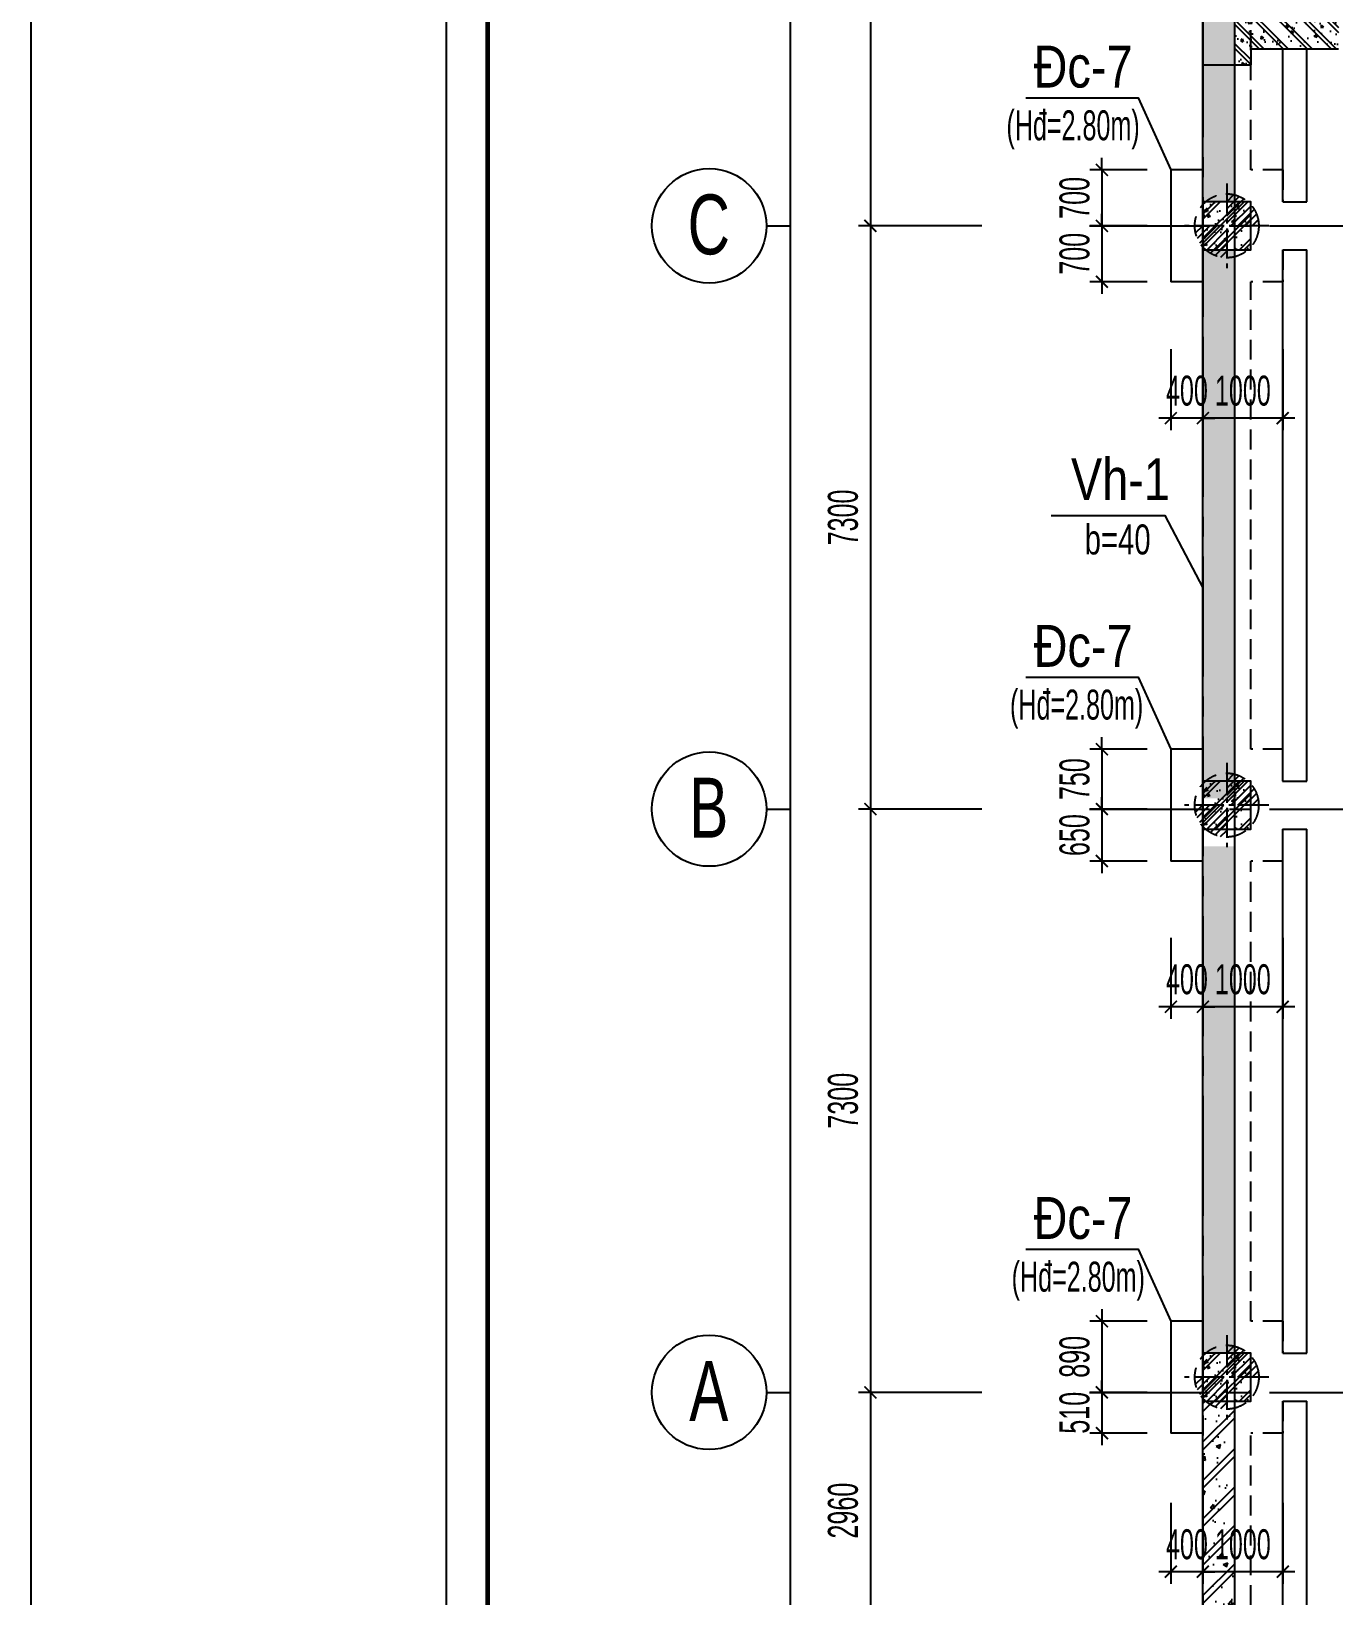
# Model space of a CAD drawing. Extents: x 1719887 to 1865417, y -150890 to 59748.
# Drawn here: x 1719887 to 1736186, y -113193 to -93613 of the extents above; entities that cross this region are included whole.
import ezdxf
from ezdxf.enums import TextEntityAlignment as Align

# ---------------------------------------------------------------- set-up
doc = ezdxf.new("R2010")
doc.units = 0
doc.header["$LTSCALE"] = 1000
doc.header["$MEASUREMENT"] = 0
doc.header["$PDMODE"] = 3
doc.linetypes.add('CENTER2', pattern=[1.125, 0.75, -0.125, 0.125, -0.125])
doc.linetypes.add('HIDDEN', pattern=[0.375, 0.25, -0.125])
doc.layers.get('0').update_dxf_attribs({"linetype": 'CONTINUOUS'})
doc.layers.get('Defpoints').update_dxf_attribs({"linetype": 'CONTINUOUS'})
for name, color, linetype in [('CDC-KHUNGTEN', 7, 'CONTINUOUS'), ('CDC.01.AXIS', 160, 'CENTER2'), ('CDC.02.DIM', 1, 'CONTINUOUS'), ('CDC.03.BORDER', 3, 'CONTINUOUS'), ('CDC.04.HIDDEN', 8, 'HIDDEN'), ('CDC.05.STEEL', 4, 'CONTINUOUS'), ('CDC.06.TEXT', 2, 'CONTINUOUS'), ('CDC.10.HATCH', 9, 'CONTINUOUS'), ('CDC.11.NOTE', 8, 'CONTINUOUS'), ('KCS_CHI', 1, 'CONTINUOUS')]:
    doc.layers.add(name, color=color, linetype=linetype)
doc.styles.add('ARIAL', font='arial.ttf', dxfattribs={"width": 0.6})
doc.dimstyles.new('D150', dxfattribs={"dimscale": 150, "dimtxt": 2.5, "dimasz": 1, "dimexe": 1, "dimexo": 0, "dimgap": 1, "dimtad": 1, "dimdec": 0, "dimdsep": 46, "dimtxsty": 'ARIAL', "dimblk": 'ARCHTICK', "dimcen": 1, "dimdle": 1, "dimclrd": 1, "dimclre": 1, "dimclrt": 2, "dimadec": 0, "dimazin": 0, "dimtfac": 0.00072, "dimtdec": 0, "dimtix": 1, "dimtmove": 2, "dimatfit": 3, "dimldrblk": 'ARCHTICK', "dimfxl": 1, "dimtolj": 1, "dimlwd": -1, "dimlwe": -1, "dimarcsym": 0})

# ---------------------------------------------------------------- blocks, each defined once
blk = doc.blocks.new('_ARCHTICK')
at = {"color": 0, "linetype": 'ByBlock', "const_width": 0.15}
blk.add_lwpolyline([(-0.5, -0.5), (0.5, 0.5)], dxfattribs=at)
blk = doc.blocks.new('*D17')
at = {"layer": 'CDC.02.DIM', "color": 1, "transparency": 16777216}
for p, q in [((1730388, -87298), (1730388, -96198)), ((1731781, -87448), (1730238, -87448)), ((1731781, -96048), (1730238, -96048))]:
    blk.add_line(p, q, dxfattribs=at)
at = {"layer": 'Defpoints', "color": 0, "transparency": 16777216}
for p in [(1731781, -87448), (1730388, -96048), (1731781, -96048)]:
    blk.add_point(p, dxfattribs=at)
at = {"layer": 'CDC.02.DIM', "color": 1, "transparency": 16777216, "xscale": 150, "yscale": 150, "zscale": 150}
for p, rotation in [((1730388, -87448), 90), ((1730388, -96048), 270)]:
    blk.add_blockref('_ARCHTICK', p, dxfattribs=dict(at, rotation=rotation))
at = {"layer": 'CDC.02.DIM', "color": 2, "transparency": 16777216, "insert": (1730046, -91748), "char_height": 375, "attachment_point": 5, "rotation": 90, "style": 'ARIAL'}
blk.add_mtext('\\A1;8600', dxfattribs=at)
blk = doc.blocks.new('*D18')
at = {"layer": 'CDC.02.DIM', "color": 1, "transparency": 16777216}
for p, q in [((1730388, -95898), (1730388, -103498)), ((1731781, -96048), (1730238, -96048)), ((1731781, -103348), (1730238, -103348))]:
    blk.add_line(p, q, dxfattribs=at)
at = {"layer": 'Defpoints', "color": 0, "transparency": 16777216}
for p in [(1731781, -96048), (1730388, -103348), (1731781, -103348)]:
    blk.add_point(p, dxfattribs=at)
at = {"layer": 'CDC.02.DIM', "color": 1, "transparency": 16777216, "xscale": 150, "yscale": 150, "zscale": 150}
for p, rotation in [((1730388, -96048), 90), ((1730388, -103348), 270)]:
    blk.add_blockref('_ARCHTICK', p, dxfattribs=dict(at, rotation=rotation))
at = {"layer": 'CDC.02.DIM', "color": 2, "transparency": 16777216, "insert": (1730046, -99698), "char_height": 375, "attachment_point": 5, "rotation": 90, "style": 'ARIAL'}
blk.add_mtext('\\A1;7300', dxfattribs=at)
blk = doc.blocks.new('*D19')
at = {"layer": 'CDC.02.DIM', "color": 1, "transparency": 16777216}
for p, q in [((1731781, -103348), (1730238, -103348)), ((1730388, -103198), (1730388, -110798)), ((1731781, -110648), (1730238, -110648))]:
    blk.add_line(p, q, dxfattribs=at)
at = {"layer": 'Defpoints', "color": 0, "transparency": 16777216}
for p in [(1731781, -103348), (1730388, -110648), (1731781, -110648)]:
    blk.add_point(p, dxfattribs=at)
at = {"layer": 'CDC.02.DIM', "color": 1, "transparency": 16777216, "xscale": 150, "yscale": 150, "zscale": 150}
for p, rotation in [((1730388, -103348), 90), ((1730388, -110648), 270)]:
    blk.add_blockref('_ARCHTICK', p, dxfattribs=dict(at, rotation=rotation))
at = {"layer": 'CDC.02.DIM', "color": 2, "transparency": 16777216, "insert": (1730046, -106998), "char_height": 375, "attachment_point": 5, "rotation": 90, "style": 'ARIAL'}
blk.add_mtext('\\A1;7300', dxfattribs=at)
blk = doc.blocks.new('*D20')
at = {"layer": 'CDC.02.DIM', "color": 1, "transparency": 16777216}
for p, q in [((1729388, -119288), (1729388, -63697)), ((1731781, -63847), (1729238, -63847)), ((1731781, -119138), (1729238, -119138))]:
    blk.add_line(p, q, dxfattribs=at)
at = {"layer": 'Defpoints', "color": 0, "transparency": 16777216}
for p in [(1729388, -63847), (1731781, -63847), (1731781, -119138)]:
    blk.add_point(p, dxfattribs=at)
at = {"layer": 'CDC.02.DIM', "color": 1, "transparency": 16777216, "xscale": 150, "yscale": 150, "zscale": 150}
for p, rotation in [((1729388, -63847), 90), ((1729388, -119138), 270)]:
    blk.add_blockref('_ARCHTICK', p, dxfattribs=dict(at, rotation=rotation))
at = {"layer": 'CDC.02.DIM', "color": 2, "transparency": 16777216, "insert": (1729046, -91493), "char_height": 375, "attachment_point": 5, "rotation": 90, "style": 'ARIAL'}
blk.add_mtext('\\A1;55290', dxfattribs=at)
blk = doc.blocks.new('*D8')
at = {"layer": 'CDC.02.DIM', "color": 1, "transparency": 16777216}
for p, q in [((1730388, -110498), (1730388, -113758)), ((1731781, -110648), (1730238, -110648)), ((1731781, -113608), (1730238, -113608))]:
    blk.add_line(p, q, dxfattribs=at)
at = {"layer": 'Defpoints', "color": 0, "transparency": 16777216}
for p in [(1731781, -110648), (1730388, -113608), (1731781, -113608)]:
    blk.add_point(p, dxfattribs=at)
at = {"layer": 'CDC.02.DIM', "color": 1, "transparency": 16777216, "xscale": 150, "yscale": 150, "zscale": 150}
for p, rotation in [((1730388, -110648), 90), ((1730388, -113608), 270)]:
    blk.add_blockref('_ARCHTICK', p, dxfattribs=dict(at, rotation=rotation))
at = {"layer": 'CDC.02.DIM', "color": 2, "transparency": 16777216, "insert": (1730046, -112128), "char_height": 375, "attachment_point": 5, "rotation": 90, "style": 'ARIAL'}
blk.add_mtext('\\A1;2960', dxfattribs=at)
blk = doc.blocks.new('MONG')
at = {"layer": 'CDC.10.HATCH'}
h = blk.add_hatch(dxfattribs=at)
h.set_pattern_fill('CHAU-01', color=256, scale=80, style=0, pattern_type=2)
h.set_pattern_definition([(50, (-5e-10, -95344.57), (573.80815, -50.20171), [60, -660]), (355, (-5e-10, -95344.6), (-111.00107, 601.7537), [48, -528]), (100.4514, (47.8, -95348.76), (462.8075, 551.55163), [50.99215, -560.91369]), (46.1842, (-5e-10, -95184.6), (853.79284, -132.4152), [90, -990]), (96.6356, (71.15, -95195.6), (747.73016, 779.2943), [76.48823, -841.3704]), (351.1842, (-5e-10, -95184.6), (747.72956, 779.2949), [72, -792]), (21, (80, -95224.57), (477.52564, -322.09511), [60, -660]), (326, (80, -95224.6), (194.65227, 580.12004), [48, -528]), (71.4514, (119.8, -95251.4), (672.1781, 258.0244), [50.99215, -560.91369]), (37.5, (-5e-10, -95344.57), (9.727884, 266.315083), [0, -521.6, 0, -536, 0, -530]), (7.5, (-5e-10, -95344.57), (210.45563, 315.52937), [0, -305.6, 0, -509.6, 0, -202]), (327.5, (-178.4, -95344.57), (427.05795, -18.043897), [0, -200, 0, -624, 0, -828]), (317.5, (-258.4, -95344.57), (466.548935, 80.083986), [0, -260, 0, -414.4, 0, -588]), (45, (-5e-10, -95344.57), (-240.416306, 240.416306), []), (45, (-5e-10, -95246.57), (-240.416306, 240.416306), [])])
h.paths.add_polyline_path([(1734949, -68421), (1734549, -68421), (1734549, -72738), (1734949, -72738)])
h.paths.add_polyline_path([(1734949, -73338), (1734549, -73338), (1734549, -79897), (1734949, -79897)])
h.paths.add_polyline_path([(1734949, -80497), (1734549, -80497), (1734549, -87148), (1734949, -87148)])
h.paths.add_polyline_path([(1734949, -87748), (1734549, -87748), (1734549, -95748), (1734949, -95748)])
h.paths.add_polyline_path([(1734949, -96348), (1734549, -96348), (1734550, -103213), (1734950, -103213)])
h.paths.add_polyline_path([(1734950, -103813), (1734550, -103813), (1734550, -110158), (1734950, -110158)])
h = blk.add_hatch(dxfattribs=at)
h.set_pattern_fill('CHAU-01', color=256, scale=50, angle=270, style=0, pattern_type=2)
h.set_pattern_definition([(220, (3483905.8, -403069), (31.376067, -358.63009), [37.5, -412.5]), (275, (3483905.8, -403069), (-376.09607, 69.37567), [30, -330]), (169.5486, (3483908.4, -403098.9), (-344.71977, -289.25469), [31.870095, -350.571056]), (223.8158, (3483805.8, -403069), (82.75951, -533.62052), [56.25, -618.75]), (173.3644, (3483812.7, -403113.47), (-487.05894, -467.33135), [47.80514, -525.8565]), (278.8158, (3483805.8, -403069), (-487.0593, -467.33097), [45, -495]), (249, (3483830.8, -403119), (201.309445, -298.453526), [37.5, -412.5]), (304, (3483830.8, -403119), (-362.57502, -121.657666), [30, -330]), (198.5486, (3483847.57, -403143.87), (-161.26525, -420.111314), [31.870095, -350.571056]), (232.5, (3483905.79, -403069), (-166.446927, -6.079928), [0, -326, 0, -335, 0, -331.25]), (262.5, (3483905.8, -403069), (-197.205856, -131.534769), [0, -191, 0, -318.5, 0, -126.25]), (302.5, (3483905.79, -402957.5), (11.277436, -266.911218), [0, -125, 0, -390, 0, -517.5]), (312.5, (3483905.8, -402907.5), (-50.05249, -291.593085), [0, -162.5, 0, -259, 0, -367.5]), (225, (3483905.8, -403069), (-150.26019, 150.26019), []), (225, (3483844.54, -403069), (-150.26019, 150.26019), [])])
h.paths.add_polyline_path([(1734549, -96348), (1735149, -96348), (1735149, -95748), (1734549, -95748)])
h = blk.add_hatch(dxfattribs=at)
h.set_pattern_fill('CHAU-01', color=256, scale=50, angle=270, style=0, pattern_type=2)
h.set_pattern_definition([(220, (3483904.8, -410319.12), (31.376067, -358.63009), [37.5, -412.5]), (275, (3483904.8, -410319.1), (-376.09607, 69.37567), [30, -330]), (169.5486, (3483907.43, -410349), (-344.71977, -289.25469), [31.870095, -350.571056]), (223.8158, (3483804.8, -410319.1), (82.75951, -533.62052), [56.25, -618.75]), (173.3644, (3483811.7, -410363.6), (-487.05894, -467.33135), [47.80514, -525.8565]), (278.8158, (3483804.8, -410319.1), (-487.0593, -467.33097), [45, -495]), (249, (3483829.8, -410369.12), (201.309445, -298.453526), [37.5, -412.5]), (304, (3483829.8, -410369.1), (-362.57502, -121.657666), [30, -330]), (198.5486, (3483846.6, -410394), (-161.26525, -420.111314), [31.870095, -350.571056]), (232.5, (3483904.81, -410319.12), (-166.446927, -6.079928), [0, -326, 0, -335, 0, -331.25]), (262.5, (3483904.81, -410319.12), (-197.205856, -131.534769), [0, -191, 0, -318.5, 0, -126.25]), (302.5, (3483904.81, -410207.62), (11.277436, -266.911218), [0, -125, 0, -390, 0, -517.5]), (312.5, (3483904.81, -410157.62), (-50.05249, -291.593085), [0, -162.5, 0, -259, 0, -367.5]), (225, (3483904.81, -410319.12), (-150.26019, 150.26019), []), (225, (3483843.56, -410319.12), (-150.26019, 150.26019), [])])
h.paths.add_polyline_path([(1734548, -103598), (1735148, -103598), (1735148, -102998), (1734548, -102998)])
h = blk.add_hatch(dxfattribs=at)
h.set_pattern_fill('CHAU-01', color=256, scale=50, angle=270, style=0, pattern_type=2)
h.set_pattern_definition([(220, (3483904.8, -417479.05), (31.376067, -358.63009), [37.5, -412.5]), (275, (3483904.8, -417479.05), (-376.09607, 69.37567), [30, -330]), (169.5486, (3483907.43, -417508.93), (-344.71977, -289.25469), [31.870095, -350.571056]), (223.8158, (3483804.8, -417479.05), (82.75951, -533.62052), [56.25, -618.75]), (173.3644, (3483811.7, -417523.5), (-487.05894, -467.33135), [47.80514, -525.8565]), (278.8158, (3483804.8, -417479.05), (-487.0593, -467.33097), [45, -495]), (249, (3483829.8, -417529.05), (201.309445, -298.453526), [37.5, -412.5]), (304, (3483829.8, -417529.05), (-362.57502, -121.657666), [30, -330]), (198.5486, (3483846.6, -417553.9), (-161.26525, -420.111314), [31.870095, -350.571056]), (232.5, (3483904.81, -417479.05), (-166.446927, -6.079928), [0, -326, 0, -335, 0, -331.25]), (262.5, (3483904.81, -417479.05), (-197.205856, -131.534769), [0, -191, 0, -318.5, 0, -126.25]), (302.5, (3483904.81, -417367.55), (11.277436, -266.911218), [0, -125, 0, -390, 0, -517.5]), (312.5, (3483904.81, -417317.55), (-50.05249, -291.593085), [0, -162.5, 0, -259, 0, -367.5]), (225, (3483904.81, -417479.05), (-150.26019, 150.26019), []), (225, (3483843.56, -417479.05), (-150.26019, 150.26019), [])])
h.paths.add_polyline_path([(1734548, -110758), (1735148, -110758), (1735148, -110158), (1734548, -110158)])
h = blk.add_hatch(dxfattribs=at)
h.set_pattern_fill('CHAU-01', color=256, scale=80, style=0, pattern_type=2)
h.set_pattern_definition([(50, (0, 0), (573.80815, -50.20171), [60, -660]), (355, (0, 0), (-111.00107, 601.7537), [48, -528]), (100.4514, (47.8, -4.2), (462.8075, 551.55163), [50.99215, -560.91369]), (46.1842, (0, 160), (853.79284, -132.4152), [90, -990]), (96.6356, (71.15, 149), (747.73016, 779.2943), [76.48823, -841.3704]), (351.1842, (0, 160), (747.72956, 779.2949), [72, -792]), (21, (80, 120), (477.52564, -322.09511), [60, -660]), (326, (80, 120), (194.65227, 580.12004), [48, -528]), (71.4514, (119.8, 93.16), (672.1781, 258.0244), [50.99215, -560.91369]), (37.5, (0, 0), (9.727884, 266.315083), [0, -521.6, 0, -536, 0, -530]), (7.5, (0, 0), (210.45563, 315.52937), [0, -305.6, 0, -509.6, 0, -202]), (327.5, (-178.4, 0), (427.05795, -18.043897), [0, -200, 0, -624, 0, -828]), (317.5, (-258.4, 0), (466.548935, 80.083986), [0, -260, 0, -414.4, 0, -588]), (45, (0, 0), (-240.416306, 240.416306), []), (45, (0, 98), (-240.416306, 240.416306), [])])
h.paths.add_polyline_path([(1734950, -110758), (1734550, -110758), (1734550, -113608), (1734950, -113608)])
h.paths.add_polyline_path([(1734950, -113608), (1734550, -113608), (1734550, -118537), (1734950, -118537)])
at = {"layer": 'CDC.01.AXIS', "ltscale": 2}
for p, q in [((1734550, -61938), (1734550, -120474)), ((1733131, -96048), (1840145, -96048)), ((1733131, -103348), (1840145, -103348)), ((1733131, -110648), (1840145, -110648))]:
    blk.add_line(p, q, dxfattribs=at)
at = {"layer": 'CDC.05.STEEL'}
for p, q in [((1734550, -119137), (1734549, -67821)), ((1734950, -118537), (1734949, -67979))]:
    blk.add_line(p, q, dxfattribs=at)
at = {"layer": 'CDC.05.STEEL', "ltscale": 2000}
for points in [[(1734549, -95748), (1734549, -96348), (1735149, -96348), (1735149, -95748)], [(1734548, -102998), (1734548, -103598), (1735148, -103598), (1735148, -102998)], [(1734548, -110158), (1734548, -110758), (1735148, -110758), (1735148, -110158)]]:
    blk.add_lwpolyline(points, close=True, dxfattribs=at)
blk = doc.blocks.new('*D200')
at = {"layer": 'CDC.02.DIM', "color": 1, "transparency": 16777216}
for p, q in [((1734549, -104959), (1734549, -105972)), ((1735548, -104959), (1735548, -105972)), ((1735698, -105822), (1734399, -105822))]:
    blk.add_line(p, q, dxfattribs=at)
at = {"layer": 'Defpoints', "color": 0, "transparency": 16777216}
for p in [(1734549, -104959), (1735548, -104959), (1734549, -105822)]:
    blk.add_point(p, dxfattribs=at)
at = {"layer": 'CDC.02.DIM', "color": 1, "transparency": 16777216, "xscale": 150, "yscale": 150, "zscale": 150, "rotation": 180}
blk.add_blockref('_ARCHTICK', (1734549, -105822), dxfattribs=at)
at = {"layer": 'CDC.02.DIM', "color": 1, "transparency": 16777216, "xscale": 150, "yscale": 150, "zscale": 150}
blk.add_blockref('_ARCHTICK', (1735548, -105822), dxfattribs=at)
at = {"layer": 'CDC.02.DIM', "color": 2, "transparency": 16777216, "insert": (1735049, -105480), "char_height": 375, "attachment_point": 5, "style": 'ARIAL'}
blk.add_mtext('\\A1;1000', dxfattribs=at)
blk = doc.blocks.new('*D201')
at = {"layer": 'CDC.02.DIM', "color": 1, "transparency": 16777216}
for p, q in [((1734148, -104959), (1734148, -105972)), ((1734549, -104959), (1734549, -105972)), ((1734148, -105822), (1733998, -105822)), ((1734549, -105822), (1734148, -105822)), ((1734549, -105822), (1734699, -105822))]:
    blk.add_line(p, q, dxfattribs=at)
at = {"layer": 'Defpoints', "color": 0, "transparency": 16777216}
for p in [(1734148, -104959), (1734549, -104959), (1734148, -105822)]:
    blk.add_point(p, dxfattribs=at)
at = {"layer": 'CDC.02.DIM', "color": 1, "transparency": 16777216, "xscale": 150, "yscale": 150, "zscale": 150}
blk.add_blockref('_ARCHTICK', (1734148, -105822), dxfattribs=at)
at = {"layer": 'CDC.02.DIM', "color": 1, "transparency": 16777216, "xscale": 150, "yscale": 150, "zscale": 150, "rotation": 180}
blk.add_blockref('_ARCHTICK', (1734549, -105822), dxfattribs=at)
at = {"layer": 'CDC.02.DIM', "color": 2, "transparency": 16777216, "insert": (1734349, -105480), "char_height": 375, "attachment_point": 5, "style": 'ARIAL'}
blk.add_mtext('\\A1;400', dxfattribs=at)
blk = doc.blocks.new('*D212')
at = {"layer": 'CDC.02.DIM', "color": 1, "transparency": 16777216}
for p, q in [((1734549, -112030), (1734549, -113042)), ((1735548, -112030), (1735548, -113042)), ((1735698, -112892), (1734399, -112892))]:
    blk.add_line(p, q, dxfattribs=at)
at = {"layer": 'Defpoints', "color": 0, "transparency": 16777216}
for p in [(1734549, -112030), (1735548, -112030), (1734549, -112892)]:
    blk.add_point(p, dxfattribs=at)
at = {"layer": 'CDC.02.DIM', "color": 1, "transparency": 16777216, "xscale": 150, "yscale": 150, "zscale": 150, "rotation": 180}
blk.add_blockref('_ARCHTICK', (1734549, -112892), dxfattribs=at)
at = {"layer": 'CDC.02.DIM', "color": 1, "transparency": 16777216, "xscale": 150, "yscale": 150, "zscale": 150}
blk.add_blockref('_ARCHTICK', (1735548, -112892), dxfattribs=at)
at = {"layer": 'CDC.02.DIM', "color": 2, "transparency": 16777216, "insert": (1735049, -112551), "char_height": 375, "attachment_point": 5, "style": 'ARIAL'}
blk.add_mtext('\\A1;1000', dxfattribs=at)
blk = doc.blocks.new('*D213')
at = {"layer": 'CDC.02.DIM', "color": 1, "transparency": 16777216}
for p, q in [((1734148, -112030), (1734148, -113042)), ((1734549, -112030), (1734549, -113042)), ((1734148, -112892), (1733998, -112892)), ((1734549, -112892), (1734148, -112892)), ((1734549, -112892), (1734699, -112892))]:
    blk.add_line(p, q, dxfattribs=at)
at = {"layer": 'Defpoints', "color": 0, "transparency": 16777216}
for p in [(1734148, -112030), (1734549, -112030), (1734148, -112892)]:
    blk.add_point(p, dxfattribs=at)
at = {"layer": 'CDC.02.DIM', "color": 1, "transparency": 16777216, "xscale": 150, "yscale": 150, "zscale": 150}
blk.add_blockref('_ARCHTICK', (1734148, -112892), dxfattribs=at)
at = {"layer": 'CDC.02.DIM', "color": 1, "transparency": 16777216, "xscale": 150, "yscale": 150, "zscale": 150, "rotation": 180}
blk.add_blockref('_ARCHTICK', (1734549, -112892), dxfattribs=at)
at = {"layer": 'CDC.02.DIM', "color": 2, "transparency": 16777216, "insert": (1734349, -112551), "char_height": 375, "attachment_point": 5, "style": 'ARIAL'}
blk.add_mtext('\\A1;400', dxfattribs=at)
blk = doc.blocks.new('*D331')
at = {"layer": 'CDC.02.DIM', "color": 1, "transparency": 16777216}
for p, q in [((1734549, -97592), (1734549, -98605)), ((1735548, -97592), (1735548, -98605)), ((1735698, -98455), (1734399, -98455))]:
    blk.add_line(p, q, dxfattribs=at)
at = {"layer": 'Defpoints', "color": 0, "transparency": 16777216}
for p in [(1734549, -97592), (1735548, -97592), (1734549, -98455)]:
    blk.add_point(p, dxfattribs=at)
at = {"layer": 'CDC.02.DIM', "color": 1, "transparency": 16777216, "xscale": 150, "yscale": 150, "zscale": 150, "rotation": 180}
blk.add_blockref('_ARCHTICK', (1734549, -98455), dxfattribs=at)
at = {"layer": 'CDC.02.DIM', "color": 1, "transparency": 16777216, "xscale": 150, "yscale": 150, "zscale": 150}
blk.add_blockref('_ARCHTICK', (1735548, -98455), dxfattribs=at)
at = {"layer": 'CDC.02.DIM', "color": 2, "transparency": 16777216, "insert": (1735049, -98113), "char_height": 375, "attachment_point": 5, "style": 'ARIAL'}
blk.add_mtext('\\A1;1000', dxfattribs=at)
blk = doc.blocks.new('*D332')
at = {"layer": 'CDC.02.DIM', "color": 1, "transparency": 16777216}
for p, q in [((1734148, -97592), (1734148, -98605)), ((1734549, -97592), (1734549, -98605)), ((1734148, -98455), (1733998, -98455)), ((1734549, -98455), (1734148, -98455)), ((1734549, -98455), (1734699, -98455))]:
    blk.add_line(p, q, dxfattribs=at)
at = {"layer": 'Defpoints', "color": 0, "transparency": 16777216}
for p in [(1734148, -97592), (1734549, -97592), (1734148, -98455)]:
    blk.add_point(p, dxfattribs=at)
at = {"layer": 'CDC.02.DIM', "color": 1, "transparency": 16777216, "xscale": 150, "yscale": 150, "zscale": 150}
blk.add_blockref('_ARCHTICK', (1734148, -98455), dxfattribs=at)
at = {"layer": 'CDC.02.DIM', "color": 1, "transparency": 16777216, "xscale": 150, "yscale": 150, "zscale": 150, "rotation": 180}
blk.add_blockref('_ARCHTICK', (1734549, -98455), dxfattribs=at)
at = {"layer": 'CDC.02.DIM', "color": 2, "transparency": 16777216, "insert": (1734349, -98113), "char_height": 375, "attachment_point": 5, "style": 'ARIAL'}
blk.add_mtext('\\A1;400', dxfattribs=at)
blk = doc.blocks.new('*D374')
at = {"layer": 'CDC.02.DIM', "color": 1, "transparency": 16777216}
for p, q in [((1733850, -95348), (1733135, -95348)), ((1733285, -95348), (1733285, -95198)), ((1733285, -95348), (1733285, -96048)), ((1733850, -96048), (1733135, -96048)), ((1733285, -96048), (1733285, -96198))]:
    blk.add_line(p, q, dxfattribs=at)
at = {"layer": 'Defpoints', "color": 0, "transparency": 16777216}
for p in [(1733850, -95348), (1733285, -96048), (1733850, -96048)]:
    blk.add_point(p, dxfattribs=at)
at = {"layer": 'CDC.02.DIM', "color": 1, "transparency": 16777216, "xscale": 150, "yscale": 150, "zscale": 150}
for p, rotation in [((1733285, -95348), 270), ((1733285, -96048), 90)]:
    blk.add_blockref('_ARCHTICK', p, dxfattribs=dict(at, rotation=rotation))
at = {"layer": 'CDC.02.DIM', "color": 2, "transparency": 16777216, "insert": (1732944, -95698), "char_height": 375, "attachment_point": 5, "rotation": 90, "style": 'ARIAL'}
blk.add_mtext('\\A1;700', dxfattribs=at)
blk = doc.blocks.new('*D375')
at = {"layer": 'CDC.02.DIM', "color": 1, "transparency": 16777216}
for p, q in [((1733285, -96048), (1733285, -95898)), ((1733850, -96048), (1733135, -96048)), ((1733285, -96048), (1733285, -96748)), ((1733850, -96748), (1733135, -96748)), ((1733285, -96748), (1733285, -96898))]:
    blk.add_line(p, q, dxfattribs=at)
at = {"layer": 'Defpoints', "color": 0, "transparency": 16777216}
for p in [(1733850, -96048), (1733285, -96748), (1733850, -96748)]:
    blk.add_point(p, dxfattribs=at)
at = {"layer": 'CDC.02.DIM', "color": 1, "transparency": 16777216, "xscale": 150, "yscale": 150, "zscale": 150}
for p, rotation in [((1733285, -96048), 270), ((1733285, -96748), 90)]:
    blk.add_blockref('_ARCHTICK', p, dxfattribs=dict(at, rotation=rotation))
at = {"layer": 'CDC.02.DIM', "color": 2, "transparency": 16777216, "insert": (1732944, -96398), "char_height": 375, "attachment_point": 5, "rotation": 90, "style": 'ARIAL'}
blk.add_mtext('\\A1;700', dxfattribs=at)
blk = doc.blocks.new('*D376')
at = {"layer": 'CDC.02.DIM', "color": 1, "transparency": 16777216}
for p, q in [((1733850, -102598), (1733135, -102598)), ((1733285, -102598), (1733285, -102448)), ((1733285, -102598), (1733285, -103348)), ((1733850, -103348), (1733135, -103348)), ((1733285, -103348), (1733285, -103498))]:
    blk.add_line(p, q, dxfattribs=at)
at = {"layer": 'Defpoints', "color": 0, "transparency": 16777216}
for p in [(1733850, -102598), (1733285, -103348), (1733850, -103348)]:
    blk.add_point(p, dxfattribs=at)
at = {"layer": 'CDC.02.DIM', "color": 1, "transparency": 16777216, "xscale": 150, "yscale": 150, "zscale": 150}
for p, rotation in [((1733285, -102598), 270), ((1733285, -103348), 90)]:
    blk.add_blockref('_ARCHTICK', p, dxfattribs=dict(at, rotation=rotation))
at = {"layer": 'CDC.02.DIM', "color": 2, "transparency": 16777216, "insert": (1732944, -102973), "char_height": 375, "attachment_point": 5, "rotation": 90, "style": 'ARIAL'}
blk.add_mtext('\\A1;750', dxfattribs=at)
blk = doc.blocks.new('*D377')
at = {"layer": 'CDC.02.DIM', "color": 1, "transparency": 16777216}
for p, q in [((1733850, -103348), (1733135, -103348)), ((1733285, -103348), (1733285, -103198)), ((1733285, -103348), (1733285, -103998)), ((1733850, -103998), (1733135, -103998)), ((1733285, -103998), (1733285, -104148))]:
    blk.add_line(p, q, dxfattribs=at)
at = {"layer": 'Defpoints', "color": 0, "transparency": 16777216}
for p in [(1733850, -103348), (1733285, -103998), (1733850, -103998)]:
    blk.add_point(p, dxfattribs=at)
at = {"layer": 'CDC.02.DIM', "color": 1, "transparency": 16777216, "xscale": 150, "yscale": 150, "zscale": 150}
for p, rotation in [((1733285, -103348), 270), ((1733285, -103998), 90)]:
    blk.add_blockref('_ARCHTICK', p, dxfattribs=dict(at, rotation=rotation))
at = {"layer": 'CDC.02.DIM', "color": 2, "transparency": 16777216, "insert": (1732944, -103673), "char_height": 375, "attachment_point": 5, "rotation": 90, "style": 'ARIAL'}
blk.add_mtext('\\A1;650', dxfattribs=at)
blk = doc.blocks.new('*D378')
at = {"layer": 'CDC.02.DIM', "color": 1, "transparency": 16777216}
for p, q in [((1733285, -109608), (1733285, -110798)), ((1733850, -109758), (1733135, -109758)), ((1733850, -110648), (1733135, -110648))]:
    blk.add_line(p, q, dxfattribs=at)
at = {"layer": 'Defpoints', "color": 0, "transparency": 16777216}
for p in [(1733850, -109758), (1733285, -110648), (1733850, -110648)]:
    blk.add_point(p, dxfattribs=at)
at = {"layer": 'CDC.02.DIM', "color": 1, "transparency": 16777216, "xscale": 150, "yscale": 150, "zscale": 150}
for p, rotation in [((1733285, -109758), 90), ((1733285, -110648), 270)]:
    blk.add_blockref('_ARCHTICK', p, dxfattribs=dict(at, rotation=rotation))
at = {"layer": 'CDC.02.DIM', "color": 2, "transparency": 16777216, "insert": (1732944, -110203), "char_height": 375, "attachment_point": 5, "rotation": 90, "style": 'ARIAL'}
blk.add_mtext('\\A1;890', dxfattribs=at)
blk = doc.blocks.new('*D379')
at = {"layer": 'CDC.02.DIM', "color": 1, "transparency": 16777216}
for p, q in [((1733285, -110648), (1733285, -110498)), ((1733850, -110648), (1733135, -110648)), ((1733285, -110648), (1733285, -111158)), ((1733850, -111158), (1733135, -111158)), ((1733285, -111158), (1733285, -111308))]:
    blk.add_line(p, q, dxfattribs=at)
at = {"layer": 'Defpoints', "color": 0, "transparency": 16777216}
for p in [(1733850, -110648), (1733285, -111158), (1733850, -111158)]:
    blk.add_point(p, dxfattribs=at)
at = {"layer": 'CDC.02.DIM', "color": 1, "transparency": 16777216, "xscale": 150, "yscale": 150, "zscale": 150}
for p, rotation in [((1733285, -110648), 270), ((1733285, -111158), 90)]:
    blk.add_blockref('_ARCHTICK', p, dxfattribs=dict(at, rotation=rotation))
at = {"layer": 'CDC.02.DIM', "color": 2, "transparency": 16777216, "insert": (1732944, -110903), "char_height": 375, "attachment_point": 5, "rotation": 90, "style": 'ARIAL'}
blk.add_mtext('\\A1;510', dxfattribs=at)
blk = doc.blocks.new('KHUNG TEN')
at = {"layer": 'CDC-KHUNGTEN', "color": 8}
blk.add_lwpolyline([(75096, 1100), (83000, 1100), (83000, 58300), (3000, 58300), (3000, 1100), (75096, 1100)], dxfattribs=at)
at = {"layer": 'CDC-KHUNGTEN', "color": 255, "lineweight": 60}
blk.add_lwpolyline([(74900, 1400), (74900, 58000), (3300, 58000), (3300, 1400), (74900, 1400)], close=True, dxfattribs=at)
at = {"layer": 'Defpoints', "color": 1, "ltscale": 0.2}
blk.add_lwpolyline([(0, 0), (0, 59400), (84100, 59400), (84100, 0), (0, 0)], close=True, dxfattribs=at)

msp = doc.modelspace()

# ---------------------------------------------------------------- hatches: boundary and pattern name
at = {"layer": 'CDC.10.HATCH'}
h = msp.add_hatch(dxfattribs=at)
h.set_pattern_fill('CHAU-01', color=256, scale=50, angle=-90, style=0, pattern_type=2)
h.set_pattern_definition([(320, (1851194.5, 1683802.78), (-31.376067, -358.63009), [37.5, -412.5]), (265, (1851194.5, 1683802.8), (376.09607, 69.37567), [30, -330]), (10.4514, (1851191.9, 1683772.9), (344.71977, -289.25469), [31.870095, -350.571056]), (316.1842, (1851294.5, 1683802.8), (-82.75951, -533.62052), [56.25, -618.75]), (6.6356, (1851287.6, 1683758.3), (487.05894, -467.33135), [47.80514, -525.8565]), (261.1842, (1851294.5, 1683802.8), (487.0593, -467.33097), [45, -495]), (291, (1851269.5, 1683752.78), (-201.309445, -298.453526), [37.5, -412.5]), (236, (1851269.5, 1683752.8), (362.57502, -121.657666), [30, -330]), (341.4514, (1851252.73, 1683727.9), (161.26525, -420.111314), [31.870095, -350.571056]), (307.5, (1851194.51, 1683802.78), (166.446927, -6.079928), [0, -326, 0, -335, 0, -331.25]), (277.5, (1851194.51, 1683802.78), (197.205856, -131.534769), [0, -191, 0, -318.5, 0, -126.25]), (237.5, (1851194.51, 1683914.28), (-11.277436, -266.911218), [0, -125, 0, -390, 0, -517.5]), (227.5, (1851194.5, 1683964.28), (50.05249, -291.593085), [0, -162.5, 0, -259, 0, -367.5]), (315, (1851194.5, 1683802.78), (150.26019, 150.26019), []), (315, (1851255.76, 1683802.78), (150.26019, 150.26019), [])])
h.paths.add_polyline_path([(1735147.2, -93833.6), (1736248.2, -93833.6), (1736248.2, -93433.6), (1736651.5, -93433.6), (1736651.5, -93308.3), (1736745.5, -93267.5), (1736557.5, -93199.1), (1736651.5, -93158.3), (1736651.5, -93033.6), (1735848.2, -93033.6), (1735848.2, -93433.6), (1735548.2, -93433.6), (1735548.2, -93033.6), (1734947.9, -93033.6), (1734947.9, -94033.6), (1735147.2, -94033.6)])
h = msp.add_hatch(dxfattribs=at)
h.set_pattern_fill('ANSI31', color=256, scale=500, style=0)
h.set_pattern_definition([(45, (-41815.57, -14663.35), (-44.1941738, 44.1941738), [])])
h.paths.add_polyline_path([(1734848.1, -95647.7), (1734848.1, -96047.7), (1735248.1, -96047.7, 0.4142136)])
h.paths.add_polyline_path([(1734848.1, -96047.7), (1734448.1, -96047.7, 0.4142136), (1734848.1, -96447.7)])
h = msp.add_hatch(dxfattribs=at)
h.set_pattern_fill('ANSI31', color=256, scale=500, style=0)
h.set_pattern_definition([(45, (-41816.55, -21913.464), (-44.1941738, 44.1941738), [])])
h.paths.add_polyline_path([(1734847.1, -102897.8), (1734847.1, -103297.8), (1735247.1, -103297.8, 0.4142136)])
h.paths.add_polyline_path([(1734847.1, -103297.8), (1734447.1, -103297.8, 0.4142136), (1734847.1, -103697.8)])
h = msp.add_hatch(dxfattribs=at)
h.set_pattern_fill('ANSI31', color=256, scale=500, style=0)
h.set_pattern_definition([(45, (-41815.49, -29073.394), (-44.1941738, 44.1941738), [])])
h.paths.add_polyline_path([(1734848.2, -110057.8), (1734848.2, -110457.8), (1735248.2, -110457.8, 0.4142136)])
h.paths.add_polyline_path([(1734848.2, -110457.8), (1734448.2, -110457.8, 0.4142136), (1734848.2, -110857.8)])

# ---------------------------------------------------------------- linework, layer by layer
at = {"layer": 'CDC.01.AXIS', "ltscale": 0.5}
for p, q in [((1734848.1, -95519.7), (1734848.1, -96575.7)), ((1735376.1, -96047.7), (1734320.1, -96047.7)), ((1734847.1, -102769.8), (1734847.1, -103825.8)), ((1735375.1, -103297.8), (1734319.1, -103297.8)), ((1734848.2, -109929.8), (1734848.2, -110985.8)), ((1735376.2, -110457.8), (1734320.2, -110457.8))]:
    msp.add_line(p, q, dxfattribs=at)
at = {"layer": 'CDC.03.BORDER'}
for p, q in [((1735147.2, -93833.6), (1736248.2, -93833.6)), ((1735147.2, -93833.6), (1735147.2, -94033.6)), ((1735548.2, -95747.7), (1735548.2, -93833.6)), ((1735848.2, -95747.7), (1735848.2, -93833.6)), ((1734547.2, -94033.6), (1735147.2, -94033.6)), ((1734148.1, -95347.7), (1734148.1, -96747.7)), ((1734549.5, -95347.7), (1734148.1, -95347.7)), ((1735548.1, -95747.7), (1735848.2, -95747.7)), ((1735548.1, -96347.7), (1735848.2, -96347.7)), ((1735548.2, -102997.7), (1735548.2, -96347.7)), ((1735848.2, -102997.7), (1735848.2, -96347.7)), ((1734549.5, -96747.7), (1734148.1, -96747.7)), ((1734147.1, -102597.8), (1734147.1, -103997.8)), ((1734549.5, -102597.8), (1734147.1, -102597.8)), ((1735547.1, -102997.7), (1735848.2, -102997.7)), ((1735547.1, -103597.7), (1735848.2, -103597.7)), ((1735548.2, -110157.4), (1735548.2, -103597.7)), ((1735848.2, -110157.4), (1735848.2, -103597.7)), ((1734549.5, -103997.8), (1734147.1, -103997.8)), ((1734148.2, -109757.8), (1734148.2, -111157.8)), ((1734549.5, -109757.8), (1734148.2, -109757.8)), ((1735548.2, -110157.4), (1735848.2, -110157.4)), ((1735548.2, -110757.4), (1735848.2, -110757.4)), ((1735548.2, -117437.6), (1735548.2, -110757.4)), ((1735848.2, -117437.6), (1735848.2, -110757.4)), ((1734549.6, -111157.8), (1734148.2, -111157.8))]:
    msp.add_line(p, q, dxfattribs=at)
at = {"layer": 'CDC.04.HIDDEN'}
for p, q in [((1735149.5, -95347.7), (1735149.4, -88147.6)), ((1735548.1, -95347.7), (1735149.5, -95347.7)), ((1735548.1, -95347.7), (1735548.1, -95747.7)), ((1735548.1, -96347.7), (1735548.1, -96747.7)), ((1735548.1, -96747.7), (1735149.5, -96747.7)), ((1735149.5, -102597.8), (1735149.5, -96747.7)), ((1735547.1, -102597.8), (1735149.5, -102597.8)), ((1735547.1, -102597.8), (1735547.1, -102997.7)), ((1735547.1, -103597.7), (1735547.1, -103997.8)), ((1735547.1, -103997.8), (1735149.5, -103997.8)), ((1735149.5, -109757.8), (1735149.5, -103997.8)), ((1735548.2, -109757.8), (1735149.5, -109757.8)), ((1735548.2, -109757.8), (1735548.2, -110157.4)), ((1735548.2, -110757.4), (1735548.2, -111157.8)), ((1735548.2, -111157.8), (1735149.6, -111157.8)), ((1735149.6, -117437.6), (1735149.6, -111157.8))]:
    msp.add_line(p, q, dxfattribs=at)
for centre in [(1734848.1, -96047.7), (1734847.1, -103297.8), (1734848.2, -110457.8)]:
    msp.add_circle(centre, 400, dxfattribs=at)
at = {"layer": 'CDC.11.NOTE'}
for points in [[(1732333.5, -94444.9), (1733738.2, -94444.9), (1734148.5, -95347.7)], [(1732652.1, -99672.8), (1734073.1, -99672.8), (1734549.5, -100579.3)], [(1732334.5, -101695), (1733739.2, -101695), (1734149.5, -102597.8)], [(1732333.4, -108855), (1733738.2, -108855), (1734148.4, -109757.8)]]:
    msp.add_lwpolyline(points, dxfattribs=at)
at = {"layer": 'KCS_CHI'}
for p, q in [((1729085.9, -96047.7), (1729387.8, -96047.7)), ((1729085.9, -103347.7), (1729387.8, -103347.7)), ((1729085.9, -110647.7), (1729387.8, -110647.7))]:
    msp.add_line(p, q, dxfattribs=at)
for centre in [(1728370, -96047.7), (1728370, -103347.7), (1728370, -110647.7)]:
    msp.add_circle(centre, 715.9, dxfattribs=at)

# ---------------------------------------------------------------- block references
at = {"layer": 'CDC.06.TEXT', "xscale": 1.730439951605972, "yscale": 1.730439951605972, "zscale": 1.730439951605972}
msp.add_blockref('KHUNG TEN', (1719886.7, -150889.9), dxfattribs=at)
at = {"layer": 'CDC.10.HATCH'}
msp.add_blockref('MONG', (0, 0), dxfattribs=at)

# ---------------------------------------------------------------- texts
at = {"layer": 'CDC.06.TEXT', "style": 'ARIAL'}
for s, height, width, p in [('Đc-7', 525, 0.8, (1733049.1, -94054.8)), ('(Hđ=2.80m)', 375, 0.6, (1732924.4, -94789.6)), ('b=40', 375, 0.7, (1733482.2, -99972.8)), ('Đc-7', 525, 0.8, (1733050.1, -101304.9)), ('(Hđ=2.80m)', 375, 0.6, (1732968.9, -102039.8)), ('Đc-7', 525, 0.8, (1733049, -108464.8)), ('(Hđ=2.80m)', 375, 0.6, (1732989.5, -109199.7))]:
    msp.add_text(s, height=height, dxfattribs=dict(at, width=width)).set_placement(p, align=Align.MIDDLE_CENTER)
at = {"layer": 'CDC.06.TEXT', "style": 'ARIAL', "width": 0.8}
msp.add_text('Vh-1', height=525, dxfattribs=at).set_placement((1732897.7, -99481.2))
at = {"layer": 'CDC.06.TEXT', "char_height": 750, "width": 696.96, "attachment_point": 2, "line_spacing_factor": 0.938532}
for s, insert in [('{\\fArial|b0|i0|c0|p34;\\W0.7;C}', (1728365.4, -95655.1)), ('{\\fArial|b0|i0|c0|p34;\\W0.7;B}', (1728365.4, -102955.1)), ('{\\fArial|b0|i0|c0|p34;\\W0.7;A}', (1728365.4, -110255.1))]:
    msp.add_mtext(s, dxfattribs=dict(at, insert=insert))

# ---------------------------------------------------------------- dimensions: what is measured, and where the dimension line sits
at = {"layer": 'CDC.02.DIM'}
for base, p1, p2, picture, middle in [((1729387.8, -63847.3), (1731781, -119137.7), (1731781, -63847.3), '*D20', (1729046.3, -91492.5)), ((1730387.6, -96047.7), (1731781, -87447.7), (1731781, -96047.7), '*D17', (1730046.1, -91747.7)), ((1733285.2, -96047.7), (1733849.9, -95347.7), (1733849.9, -96047.7), '*D374', (1732943.8, -95697.7)), ((1730387.6, -103347.7), (1731781, -96047.7), (1731781, -103347.7), '*D18', (1730046, -99697.7)), ((1733285.2, -96747.7), (1733849.9, -96047.7), (1733849.9, -96747.7), '*D375', (1732943.8, -96397.7)), ((1733285.2, -103347.7), (1733849.9, -102597.7), (1733849.9, -103347.7), '*D376', (1732943.8, -102972.7)), ((1730387.6, -110647.7), (1731781, -103347.7), (1731781, -110647.7), '*D19', (1730046, -106997.7)), ((1733285.2, -103997.7), (1733849.9, -103347.7), (1733849.9, -103997.7), '*D377', (1732943.8, -103672.7)), ((1733285.2, -110647.7), (1733849.9, -109757.8), (1733849.9, -110647.7), '*D378', (1732943.8, -110202.7)), ((1730387.6, -113607.7), (1731781, -110647.7), (1731781, -113607.7), '*D8', (1730046.1, -112127.7)), ((1733285.2, -111157.8), (1733849.9, -110647.7), (1733849.9, -111157.8), '*D379', (1732943.8, -110902.7))]:
    dim = msp.add_linear_dim(base=base, p1=p1, p2=p2, angle=90, dimstyle='D150', dxfattribs=at)
    dim.commit()
    dim.dimension.update_dxf_attribs({"geometry": picture, "text_midpoint": middle})
for base, p1, p2, picture, middle in [((1734148.3, -98454.6), (1734548.7, -97592.3), (1734148.3, -97592.3), '*D332', (1734348.5, -98113.1)), ((1734548.7, -98454.6), (1735548.3, -97592.3), (1734548.7, -97592.3), '*D331', (1735048.5, -98113.1)), ((1734148.3, -105821.6), (1734548.7, -104959.3), (1734148.3, -104959.3), '*D201', (1734348.5, -105480.1)), ((1734548.7, -105821.6), (1735548.3, -104959.3), (1734548.7, -104959.3), '*D200', (1735048.5, -105480.1)), ((1734148.3, -112892), (1734548.7, -112029.7), (1734148.3, -112029.7), '*D213', (1734348.5, -112550.5)), ((1734548.7, -112892), (1735548.3, -112029.7), (1734548.7, -112029.7), '*D212', (1735048.5, -112550.5))]:
    dim = msp.add_linear_dim(base=base, p1=p1, p2=p2, dimstyle='D150', dxfattribs=at)
    dim.commit()
    dim.dimension.update_dxf_attribs({"geometry": picture, "text_midpoint": middle})

doc.saveas('drawing.dxf')
